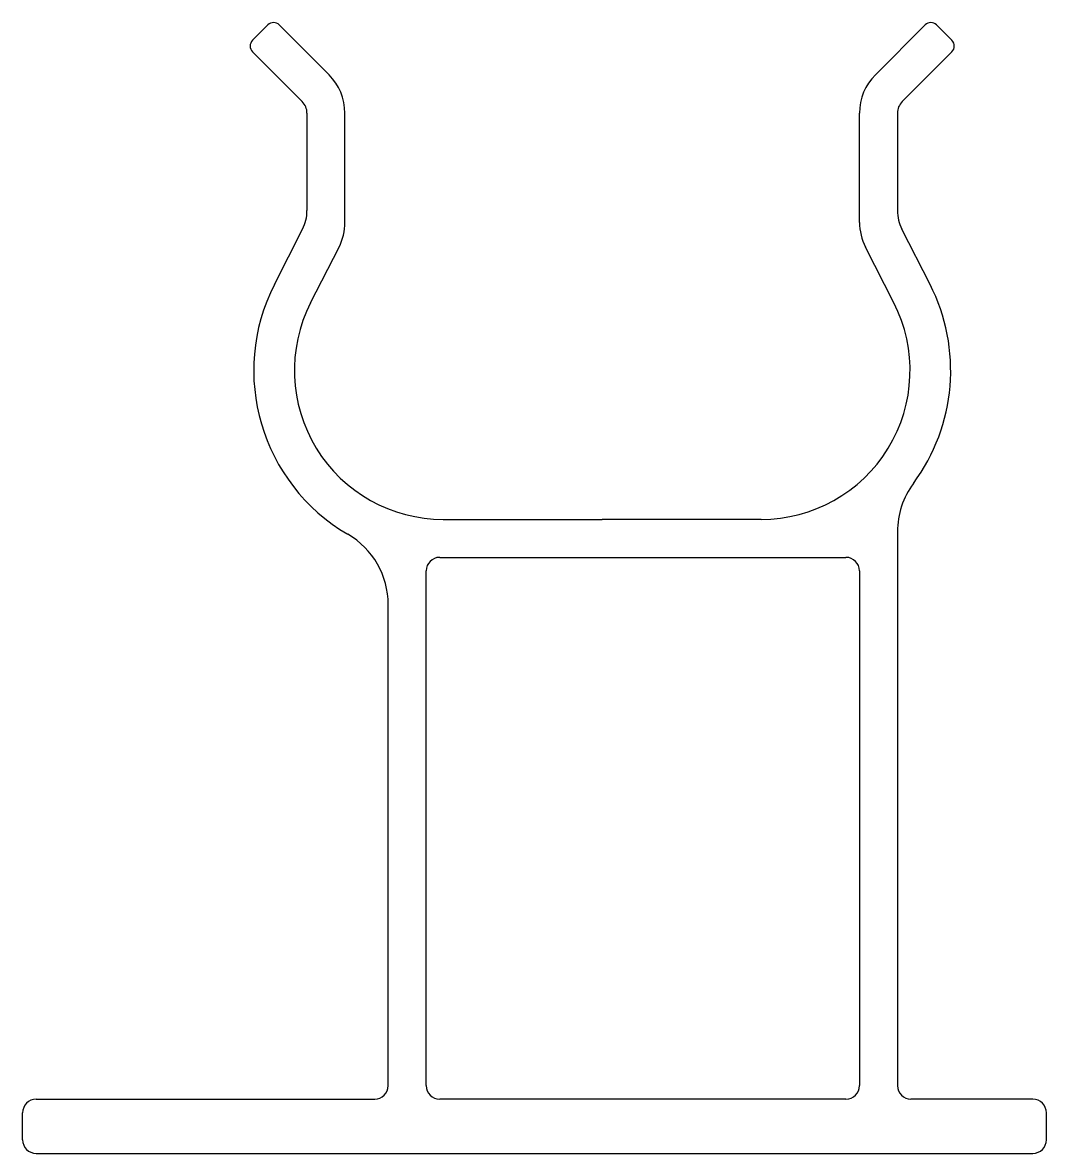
# Model space of a CAD drawing. Extents: x 2560.3 to 2598.1, y 1562.4 to 1604.2.
import ezdxf

# ---------------------------------------------------------------- set-up
doc = ezdxf.new("R2010")
doc.units = 0
doc.layers.get('0').update_dxf_attribs({"linetype": 'CONTINUOUS'})

msp = doc.modelspace()

# ---------------------------------------------------------------- linework, layer by layer
for p, q in [((2569.327, 1604.082), (2568.761, 1603.516)), ((2571.587, 1602.245), (2569.751, 1604.082)), ((2591.759, 1602.245), (2593.595, 1604.082)), ((2594.02, 1604.082), (2594.585, 1603.516)), ((2568.761, 1603.092), (2570.597, 1601.255)), ((2594.585, 1603.092), (2592.749, 1601.255)), ((2570.773, 1600.831), (2570.773, 1597.231)), ((2572.173, 1596.795), (2572.173, 1600.831)), ((2591.173, 1596.795), (2591.173, 1600.831)), ((2592.573, 1600.831), (2592.573, 1597.231)), ((2569.57, 1594.509), (2570.61, 1596.55)), ((2593.777, 1594.509), (2592.737, 1596.55)), ((2570.906, 1593.828), (2571.955, 1595.887)), ((2592.44, 1593.828), (2591.391, 1595.887)), ((2575.807, 1585.831), (2581.673, 1585.831)), ((2587.54, 1585.831), (2581.673, 1585.831)), ((2592.573, 1585.376), (2592.573, 1564.931)), ((2575.673, 1584.431), (2590.673, 1584.431)), ((2575.173, 1564.931), (2575.173, 1583.931)), ((2591.173, 1583.931), (2591.173, 1564.931)), ((2573.773, 1564.931), (2573.773, 1582.69)), ((2560.773, 1564.431), (2573.273, 1564.431)), ((2590.673, 1564.431), (2575.673, 1564.431)), ((2597.573, 1564.431), (2593.073, 1564.431)), ((2560.273, 1562.931), (2560.273, 1563.931)), ((2598.073, 1562.931), (2598.073, 1563.931)), ((2560.773, 1562.431), (2597.573, 1562.431))]:
    msp.add_line(p, q)
for centre, radius, start, end in [((2569.539, 1603.87), 0.3, 45, 135), ((2593.807, 1603.87), 0.3, 45, 135), ((2568.973, 1603.304), 0.3, 135, 225), ((2594.373, 1603.304), 0.3, 315, 45), ((2570.173, 1600.831), 2, 0, 45), ((2593.173, 1600.831), 2, 135, 180), ((2570.173, 1600.831), 0.6, 0, 45), ((2593.173, 1600.831), 0.6, 135, 180), ((2569.273, 1597.231), 1.5, 333, 360), ((2594.073, 1597.231), 1.5, 180, 207), ((2570.173, 1596.795), 2, 333, 0), ((2593.173, 1596.795), 2, 180, 207), ((2575.807, 1591.331), 7, 153, 239.7776), ((2587.54, 1591.331), 7, 323.4519, 27), ((2575.807, 1591.331), 5.5, 153, 270), ((2587.54, 1591.331), 5.5, 270, 27), ((2595.573, 1585.376), 3, 143.4519, 180), ((2570.773, 1582.69), 3, 0, 59.7776), ((2575.673, 1583.931), 0.5, 90, 180), ((2590.673, 1583.931), 0.5, 0, 90), ((2573.273, 1564.931), 0.5, 270, 360), ((2575.673, 1564.931), 0.5, 180, 270), ((2590.673, 1564.931), 0.5, 270, 0), ((2593.073, 1564.931), 0.5, 180, 270), ((2560.773, 1563.931), 0.5, 90, 180), ((2597.573, 1563.931), 0.5, 0, 90), ((2560.773, 1562.931), 0.5, 180, 270), ((2597.573, 1562.931), 0.5, 270, 0)]:
    msp.add_arc(centre, radius, start, end)

doc.saveas('drawing.dxf')
